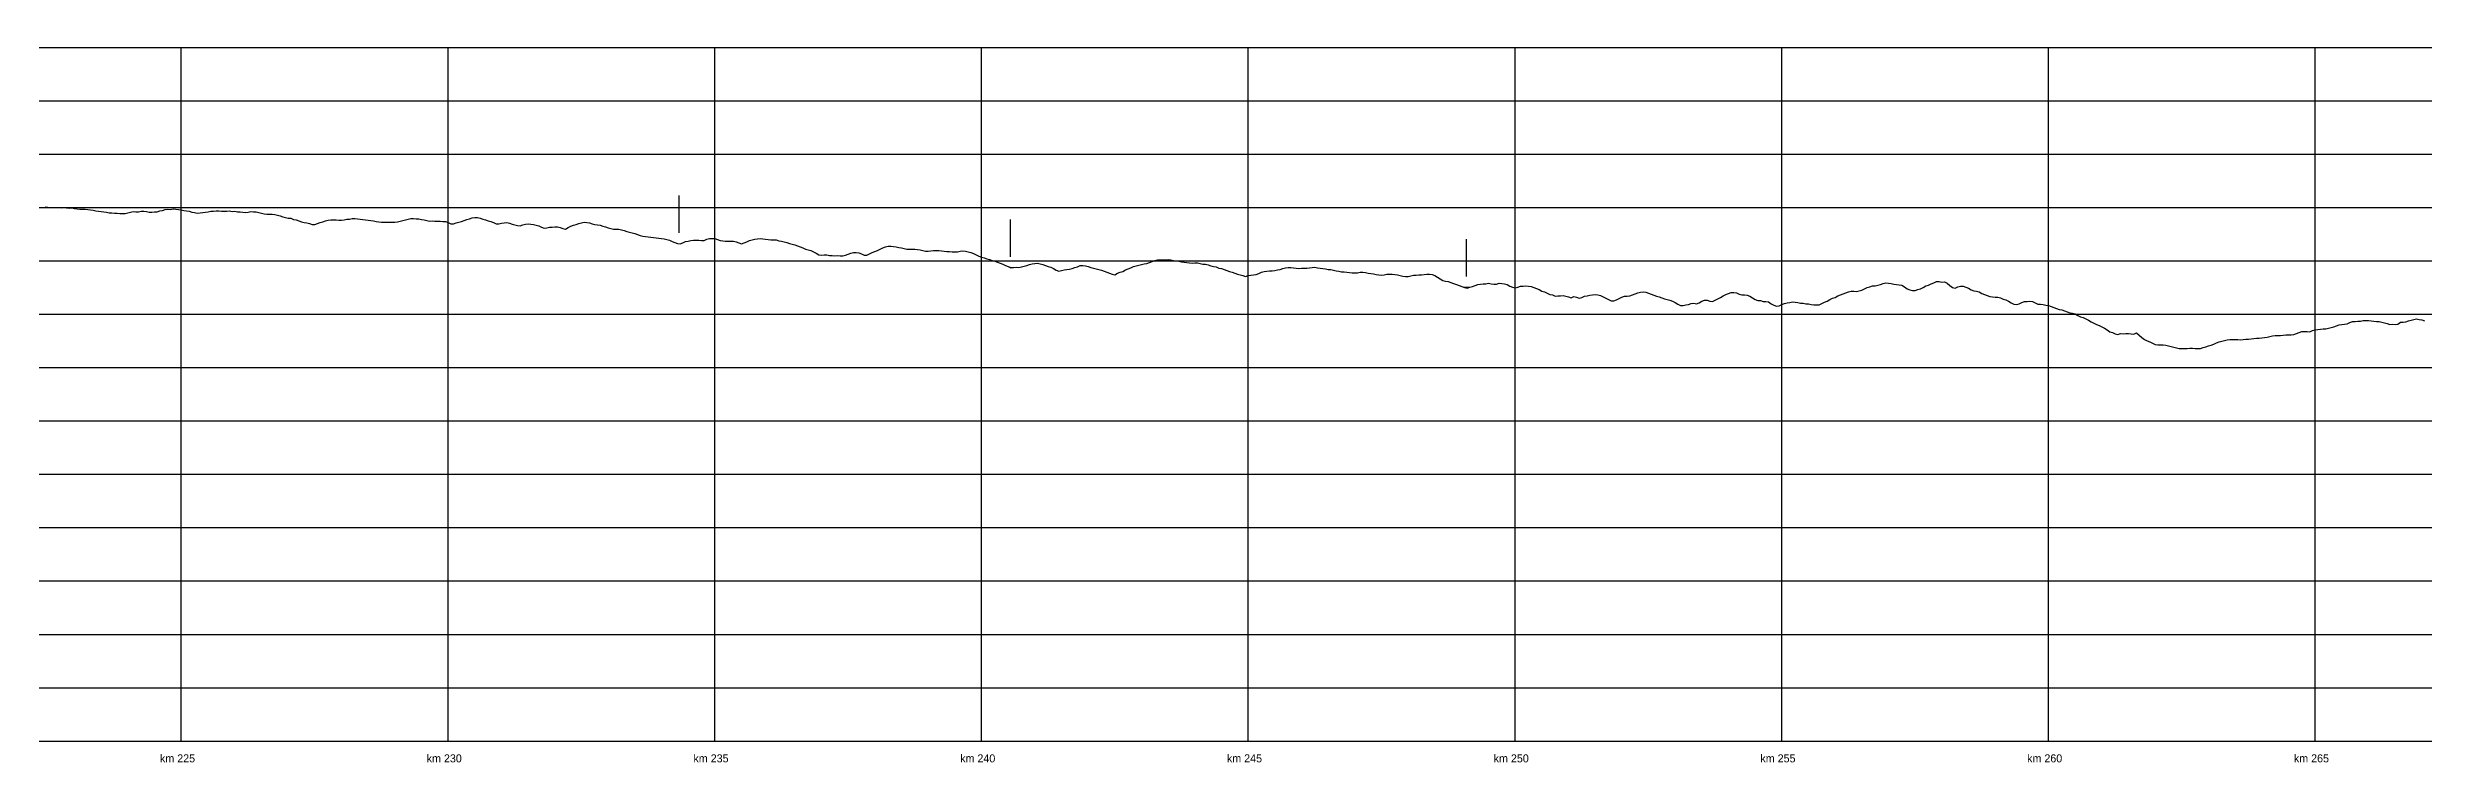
# Model space of a CAD drawing. Header units: metres. Extents: x -1496 to 355940, y -975 to 14163.
# Drawn here: x 222492 to 267029, y -402 to 13000 of the extents above; entities that cross this region are included whole.
import ezdxf

# ---------------------------------------------------------------- set-up
doc = ezdxf.new("R2010")
doc.units = ezdxf.units.M
for name, color, linetype in [('BRIDGES', 5, 'Continuous'), ('GRID', 8, 'Continuous'), ('GROUND_CORRECTED', 7, 'Continuous'), ('GROUND_RAW_DEM', 1, 'Continuous'), ('TEXT', 7, 'Continuous')]:
    doc.layers.add(name, color=color, linetype=linetype)

msp = doc.modelspace()

# ---------------------------------------------------------------- linework, layer by layer
at = {"layer": 'BRIDGES'}
for p, q in [((234330, 9526), (234330, 10226)), ((240545, 9076), (240545, 9776)), ((249090, 8707), (249090, 9407))]:
    msp.add_line(p, q, dxfattribs=at)
at = {"layer": 'GRID'}
for p, q in [((0, 13000), (352775, 13000)), ((225000, 0), (225000, 13000)), ((230000, 0), (230000, 13000)), ((235000, 0), (235000, 13000)), ((240000, 0), (240000, 13000)), ((245000, 0), (245000, 13000)), ((250000, 0), (250000, 13000)), ((255000, 0), (255000, 13000)), ((260000, 0), (260000, 13000)), ((265000, 0), (265000, 13000)), ((0, 12000), (352775, 12000)), ((0, 11000), (352775, 11000)), ((0, 10000), (352775, 10000)), ((0, 9000), (352775, 9000)), ((0, 8000), (352775, 8000)), ((0, 7000), (352775, 7000)), ((0, 6000), (352775, 6000)), ((0, 5000), (352775, 5000)), ((0, 4000), (352775, 4000)), ((0, 3000), (352775, 3000)), ((0, 2000), (352775, 2000)), ((0, 1000), (352775, 1000)), ((0, 0), (352775, 0))]:
    msp.add_line(p, q, dxfattribs=at)
at = {"layer": 'GROUND_CORRECTED'}
msp.add_lwpolyline([(222450, 10014), (222500, 10008), (222550, 10001), (222600, 9998), (222650, 10001), (222700, 9999), (222750, 9997), (222800, 9999), (222850, 9993), (222900, 9988), (222950, 9995), (223000, 9985), (223050, 9976), (223100, 9972), (223150, 9969), (223200, 9970), (223250, 9961), (223300, 9956), (223350, 9951), (223400, 9938), (223450, 9933), (223500, 9928), (223550, 9919), (223600, 9911), (223650, 9902), (223700, 9900), (223750, 9897), (223800, 9892), (223850, 9891), (223900, 9890), (223950, 9891), (224000, 9900), (224050, 9915), (224100, 9924), (224150, 9919), (224200, 9918), (224250, 9935), (224300, 9935), (224350, 9927), (224400, 9915), (224450, 9915), (224500, 9917), (224550, 9920), (224600, 9938), (224650, 9942), (224700, 9965), (224750, 9967), (224800, 9966), (224850, 9974), (224900, 9972), (224950, 9965), (225000, 9959), (225050, 9947), (225100, 9940), (225150, 9933), (225200, 9915), (225250, 9905), (225300, 9897), (225350, 9901), (225400, 9905), (225450, 9913), (225500, 9921), (225550, 9931), (225600, 9932), (225650, 9937), (225700, 9937), (225750, 9932), (225800, 9931), (225850, 9933), (225900, 9940), (225950, 9929), (226000, 9930), (226050, 9922), (226100, 9921), (226150, 9915), (226200, 9910), (226250, 9913), (226300, 9925), (226350, 9922), (226400, 9919), (226450, 9905), (226500, 9895), (226550, 9882), (226600, 9874), (226650, 9876), (226700, 9874), (226750, 9872), (226800, 9856), (226850, 9844), (226900, 9827), (226950, 9814), (227000, 9801), (227050, 9800), (227100, 9777), (227150, 9771), (227200, 9753), (227250, 9734), (227300, 9723), (227350, 9716), (227400, 9702), (227450, 9682), (227500, 9681), (227550, 9700), (227600, 9717), (227650, 9730), (227700, 9750), (227750, 9762), (227800, 9768), (227850, 9773), (227900, 9769), (227950, 9766), (228000, 9764), (228050, 9770), (228100, 9781), (228150, 9785), (228200, 9794), (228250, 9797), (228300, 9789), (228350, 9783), (228400, 9774), (228450, 9768), (228500, 9762), (228550, 9758), (228600, 9749), (228650, 9739), (228700, 9734), (228750, 9728), (228800, 9728), (228850, 9728), (228900, 9727), (228950, 9725), (229000, 9724), (229050, 9733), (229100, 9743), (229150, 9758), (229200, 9770), (229250, 9780), (229300, 9794), (229350, 9794), (229400, 9789), (229450, 9791), (229500, 9776), (229550, 9768), (229600, 9760), (229650, 9747), (229700, 9750), (229750, 9746), (229800, 9748), (229850, 9748), (229900, 9740), (229950, 9740), (230000, 9720), (230050, 9695), (230100, 9693), (230150, 9712), (230200, 9725), (230250, 9741), (230300, 9755), (230350, 9774), (230400, 9790), (230450, 9807), (230500, 9815), (230550, 9811), (230600, 9801), (230650, 9785), (230700, 9767), (230750, 9750), (230800, 9738), (230850, 9719), (230900, 9692), (230950, 9693), (231000, 9709), (231050, 9716), (231100, 9717), (231150, 9708), (231200, 9689), (231250, 9674), (231300, 9663), (231350, 9660), (231400, 9674), (231450, 9686), (231500, 9692), (231550, 9691), (231600, 9685), (231650, 9672), (231700, 9657), (231750, 9633), (231800, 9612), (231850, 9620), (231900, 9632), (231950, 9630), (232000, 9640), (232050, 9638), (232100, 9627), (232150, 9609), (232200, 9593), (232250, 9625), (232300, 9653), (232350, 9669), (232400, 9683), (232450, 9701), (232500, 9716), (232550, 9725), (232600, 9722), (232650, 9711), (232700, 9695), (232750, 9685), (232800, 9674), (232850, 9668), (232900, 9653), (232950, 9640), (233000, 9622), (233050, 9606), (233100, 9598), (233150, 9597), (233200, 9593), (233250, 9582), (233300, 9568), (233350, 9553), (233400, 9539), (233450, 9526), (233500, 9512), (233550, 9493), (233600, 9479), (233650, 9465), (233700, 9459), (233750, 9452), (233800, 9447), (233850, 9440), (233900, 9431), (233950, 9427), (234000, 9422), (234050, 9412), (234100, 9399), (234150, 9391), (234200, 9364), (234250, 9346), (234300, 9329), (234350, 9323), (234400, 9339), (234450, 9361), (234500, 9370), (234550, 9384), (234600, 9390), (234650, 9390), (234700, 9391), (234750, 9383), (234800, 9384), (234850, 9406), (234900, 9419), (234950, 9423), (235000, 9422), (235050, 9403), (235100, 9385), (235150, 9379), (235200, 9368), (235250, 9369), (235300, 9373), (235350, 9370), (235400, 9359), (235450, 9336), (235500, 9322), (235550, 9339), (235600, 9359), (235650, 9381), (235700, 9395), (235750, 9407), (235800, 9414), (235850, 9421), (235900, 9411), (235950, 9405), (236000, 9401), (236050, 9398), (236100, 9396), (236150, 9393), (236200, 9379), (236250, 9371), (236300, 9360), (236350, 9342), (236400, 9326), (236450, 9311), (236500, 9301), (236550, 9281), (236600, 9264), (236650, 9242), (236700, 9223), (236750, 9208), (236800, 9193), (236850, 9171), (236900, 9147), (236950, 9116), (237000, 9107), (237050, 9114), (237100, 9111), (237150, 9103), (237200, 9104), (237250, 9097), (237300, 9100), (237350, 9093), (237400, 9093), (237450, 9105), (237500, 9129), (237550, 9147), (237600, 9159), (237650, 9156), (237700, 9149), (237750, 9130), (237800, 9107), (237850, 9108), (237900, 9130), (237950, 9156), (238000, 9177), (238050, 9195), (238100, 9219), (238150, 9243), (238200, 9262), (238250, 9274), (238300, 9275), (238350, 9267), (238400, 9262), (238450, 9252), (238500, 9247), (238550, 9235), (238600, 9223), (238650, 9220), (238700, 9223), (238750, 9220), (238800, 9213), (238850, 9208), (238900, 9195), (238950, 9185), (239000, 9185), (239050, 9188), (239100, 9194), (239150, 9195), (239200, 9197), (239250, 9187), (239300, 9181), (239350, 9179), (239400, 9178), (239450, 9172), (239500, 9170), (239550, 9171), (239600, 9183), (239650, 9188), (239700, 9180), (239750, 9171), (239800, 9157), (239850, 9138), (239900, 9111), (239950, 9088), (240000, 9073), (240050, 9056), (240100, 9039), (240150, 9024), (240200, 9007), (240250, 8998), (240300, 8979), (240350, 8960), (240400, 8937), (240450, 8913), (240500, 8894), (240550, 8874), (240600, 8876), (240650, 8880), (240700, 8875), (240750, 8886), (240800, 8900), (240850, 8916), (240900, 8932), (240950, 8945), (241000, 8949), (241050, 8957), (241100, 8946), (241150, 8931), (241200, 8917), (241250, 8898), (241300, 8880), (241350, 8859), (241400, 8825), (241450, 8808), (241500, 8823), (241550, 8832), (241600, 8838), (241650, 8847), (241700, 8859), (241750, 8874), (241800, 8890), (241850, 8912), (241900, 8912), (241950, 8910), (242000, 8896), (242050, 8877), (242100, 8867), (242150, 8852), (242200, 8840), (242250, 8829), (242300, 8809), (242350, 8786), (242400, 8770), (242450, 8751), (242500, 8742), (242550, 8771), (242600, 8788), (242650, 8803), (242700, 8830), (242750, 8849), (242800, 8872), (242850, 8893), (242900, 8907), (242950, 8920), (243000, 8932), (243050, 8945), (243100, 8954), (243150, 8971), (243200, 8987), (243250, 9005), (243300, 9021), (243350, 9019), (243400, 9019), (243450, 9022), (243500, 9025), (243550, 9019), (243600, 9009), (243650, 9001), (243700, 8993), (243750, 8983), (243800, 8977), (243850, 8968), (243900, 8961), (243950, 8958), (244000, 8963), (244050, 8964), (244100, 8953), (244150, 8942), (244200, 8936), (244250, 8924), (244300, 8909), (244350, 8893), (244400, 8888), (244450, 8865), (244500, 8860), (244550, 8839), (244600, 8820), (244650, 8804), (244700, 8787), (244750, 8770), (244800, 8750), (244850, 8738), (244900, 8727), (244950, 8709), (245000, 8726), (245050, 8732), (245100, 8739), (245150, 8746), (245200, 8765), (245250, 8786), (245300, 8803), (245350, 8807), (245400, 8812), (245450, 8815), (245500, 8822), (245550, 8835), (245600, 8842), (245650, 8855), (245700, 8870), (245750, 8876), (245800, 8878), (245850, 8873), (245900, 8861), (245950, 8860), (246000, 8862), (246050, 8862), (246100, 8867), (246150, 8872), (246200, 8878), (246250, 8882), (246300, 8870), (246350, 8865), (246400, 8859), (246450, 8852), (246500, 8840), (246550, 8837), (246600, 8825), (246650, 8812), (246700, 8806), (246750, 8796), (246800, 8798), (246850, 8792), (246900, 8783), (246950, 8776), (247000, 8776), (247050, 8779), (247100, 8786), (247150, 8788), (247200, 8783), (247250, 8773), (247300, 8761), (247350, 8755), (247400, 8745), (247450, 8740), (247500, 8734), (247550, 8740), (247600, 8749), (247650, 8749), (247700, 8751), (247750, 8748), (247800, 8739), (247850, 8729), (247900, 8716), (247950, 8706), (248000, 8710), (248050, 8720), (248100, 8730), (248150, 8733), (248200, 8739), (248250, 8740), (248300, 8745), (248350, 8754), (248400, 8752), (248450, 8744), (248500, 8726), (248550, 8695), (248600, 8662), (248650, 8634), (248700, 8621), (248750, 8612), (248800, 8595), (248850, 8575), (248900, 8556), (248950, 8539), (249000, 8523), (249050, 8506), (249100, 8507), (249150, 8508), (249200, 8523), (249250, 8541), (249300, 8560), (249350, 8567), (249400, 8570), (249450, 8573), (249500, 8581), (249550, 8573), (249600, 8566), (249650, 8567), (249700, 8582), (249750, 8579), (249800, 8570), (249850, 8558), (249900, 8527), (249950, 8506), (250000, 8497), (250050, 8508), (250100, 8526), (250150, 8529), (250200, 8533), (250250, 8526), (250300, 8523), (250350, 8504), (250400, 8481), (250450, 8461), (250500, 8434), (250550, 8419), (250600, 8395), (250650, 8372), (250700, 8363), (250750, 8337), (250800, 8347), (250850, 8343), (250900, 8350), (250950, 8338), (251000, 8325), (251050, 8310), (251100, 8330), (251150, 8319), (251200, 8304), (251250, 8315), (251300, 8342), (251350, 8348), (251400, 8355), (251450, 8363), (251500, 8368), (251550, 8364), (251600, 8353), (251650, 8329), (251700, 8302), (251750, 8276), (251800, 8253), (251850, 8252), (251900, 8270), (251950, 8298), (252000, 8319), (252050, 8337), (252100, 8338), (252150, 8347), (252200, 8362), (252250, 8384), (252300, 8400), (252350, 8413), (252400, 8420), (252450, 8416), (252500, 8398), (252550, 8377), (252600, 8360), (252650, 8340), (252700, 8328), (252750, 8307), (252800, 8290), (252850, 8278), (252900, 8264), (252950, 8247), (253000, 8218), (253050, 8188), (253100, 8164), (253150, 8164), (253200, 8175), (253250, 8182), (253300, 8199), (253350, 8206), (253400, 8196), (253450, 8213), (253500, 8245), (253550, 8263), (253600, 8266), (253650, 8244), (253700, 8240), (253750, 8262), (253800, 8287), (253850, 8312), (253900, 8343), (253950, 8368), (254000, 8386), (254050, 8405), (254100, 8410), (254150, 8401), (254200, 8379), (254250, 8366), (254300, 8362), (254350, 8356), (254400, 8336), (254450, 8305), (254500, 8276), (254550, 8260), (254600, 8255), (254650, 8239), (254700, 8236), (254750, 8231), (254800, 8197), (254850, 8170), (254900, 8151), (254950, 8160), (255000, 8184), (255050, 8204), (255100, 8213), (255150, 8222), (255200, 8230), (255250, 8224), (255300, 8223), (255350, 8208), (255400, 8209), (255450, 8196), (255500, 8193), (255550, 8182), (255600, 8179), (255650, 8178), (255700, 8179), (255750, 8201), (255800, 8226), (255850, 8248), (255900, 8279), (255950, 8299), (256000, 8316), (256050, 8344), (256100, 8361), (256150, 8383), (256200, 8403), (256250, 8423), (256300, 8430), (256350, 8434), (256400, 8427), (256450, 8441), (256500, 8454), (256550, 8477), (256600, 8501), (256650, 8514), (256700, 8530), (256750, 8531), (256800, 8545), (256850, 8559), (256900, 8575), (256950, 8586), (257000, 8581), (257050, 8577), (257100, 8564), (257150, 8557), (257200, 8554), (257250, 8543), (257300, 8513), (257350, 8478), (257400, 8459), (257450, 8446), (257500, 8448), (257550, 8462), (257600, 8476), (257650, 8504), (257700, 8532), (257750, 8547), (257800, 8568), (257850, 8590), (257900, 8611), (257950, 8617), (258000, 8604), (258050, 8607), (258100, 8581), (258150, 8536), (258200, 8501), (258250, 8486), (258300, 8513), (258350, 8527), (258400, 8525), (258450, 8508), (258500, 8487), (258550, 8459), (258600, 8441), (258650, 8432), (258700, 8418), (258750, 8389), (258800, 8372), (258850, 8350), (258900, 8335), (258950, 8329), (259000, 8322), (259050, 8321), (259100, 8308), (259150, 8283), (259200, 8269), (259250, 8245), (259300, 8217), (259350, 8190), (259400, 8181), (259450, 8195), (259500, 8218), (259550, 8236), (259600, 8240), (259650, 8243), (259700, 8236), (259750, 8211), (259800, 8188), (259850, 8187), (259900, 8182), (259950, 8173), (260000, 8164), (260050, 8145), (260100, 8128), (260150, 8109), (260200, 8092), (260250, 8083), (260300, 8064), (260350, 8043), (260400, 8029), (260450, 8021), (260500, 8008), (260550, 7978), (260600, 7952), (260650, 7937), (260700, 7917), (260750, 7892), (260800, 7858), (260850, 7830), (260900, 7808), (260950, 7788), (261000, 7767), (261050, 7739), (261100, 7710), (261150, 7671), (261200, 7659), (261250, 7634), (261300, 7618), (261350, 7639), (261400, 7634), (261450, 7638), (261500, 7642), (261550, 7632), (261600, 7626), (261650, 7654), (261700, 7606), (261750, 7562), (261800, 7525), (261850, 7503), (261900, 7483), (261950, 7458), (262000, 7431), (262050, 7425), (262100, 7427), (262150, 7425), (262200, 7422), (262250, 7411), (262300, 7396), (262350, 7384), (262400, 7370), (262450, 7361), (262500, 7358), (262550, 7361), (262600, 7360), (262650, 7364), (262700, 7367), (262750, 7356), (262800, 7355), (262850, 7357), (262900, 7375), (262950, 7388), (263000, 7406), (263050, 7419), (263100, 7442), (263150, 7466), (263200, 7481), (263250, 7497), (263300, 7507), (263350, 7521), (263400, 7525), (263450, 7525), (263500, 7525), (263550, 7524), (263600, 7522), (263650, 7525), (263700, 7533), (263750, 7531), (263800, 7537), (263850, 7548), (263900, 7554), (263950, 7554), (264000, 7556), (264050, 7564), (264100, 7573), (264150, 7584), (264200, 7594), (264250, 7599), (264300, 7603), (264350, 7601), (264400, 7609), (264450, 7612), (264500, 7615), (264550, 7615), (264600, 7622), (264650, 7637), (264700, 7658), (264750, 7675), (264800, 7674), (264850, 7677), (264900, 7671), (264950, 7697), (265000, 7707), (265050, 7715), (265100, 7718), (265150, 7724), (265200, 7726), (265250, 7740), (265300, 7750), (265350, 7766), (265400, 7783), (265450, 7800), (265500, 7806), (265550, 7814), (265600, 7823), (265650, 7846), (265700, 7863), (265750, 7863), (265800, 7869), (265850, 7872), (265900, 7881), (265950, 7880), (266000, 7881), (266050, 7877), (266100, 7873), (266150, 7866), (266200, 7862), (266250, 7852), (266300, 7838), (266350, 7824), (266400, 7810), (266450, 7816), (266500, 7810), (266550, 7816), (266600, 7849), (266650, 7849), (266700, 7860), (266750, 7876), (266800, 7888), (266850, 7902), (266900, 7914), (266950, 7901), (267000, 7898), (267050, 7878)], dxfattribs=at)
at = {"layer": 'GROUND_RAW_DEM'}
msp.add_lwpolyline([(222450, 10014), (222500, 10008), (222550, 10001), (222600, 9998), (222650, 10001), (222700, 9999), (222750, 9997), (222800, 9999), (222850, 9993), (222900, 9988), (222950, 9995), (223000, 9985), (223050, 9976), (223100, 9972), (223150, 9969), (223200, 9970), (223250, 9961), (223300, 9956), (223350, 9951), (223400, 9938), (223450, 9933), (223500, 9928), (223550, 9919), (223600, 9911), (223650, 9902), (223700, 9900), (223750, 9897), (223800, 9892), (223850, 9891), (223900, 9890), (223950, 9891), (224000, 9900), (224050, 9915), (224100, 9924), (224150, 9919), (224200, 9918), (224250, 9935), (224300, 9935), (224350, 9927), (224400, 9915), (224450, 9915), (224500, 9917), (224550, 9920), (224600, 9938), (224650, 9942), (224700, 9965), (224750, 9967), (224800, 9966), (224850, 9974), (224900, 9972), (224950, 9965), (225000, 9959), (225050, 9947), (225100, 9940), (225150, 9933), (225200, 9915), (225250, 9905), (225300, 9897), (225350, 9901), (225400, 9905), (225450, 9913), (225500, 9921), (225550, 9931), (225600, 9932), (225650, 9937), (225700, 9937), (225750, 9932), (225800, 9931), (225850, 9933), (225900, 9940), (225950, 9929), (226000, 9930), (226050, 9922), (226100, 9921), (226150, 9915), (226200, 9910), (226250, 9913), (226300, 9925), (226350, 9922), (226400, 9919), (226450, 9905), (226500, 9895), (226550, 9882), (226600, 9874), (226650, 9876), (226700, 9874), (226750, 9872), (226800, 9856), (226850, 9844), (226900, 9827), (226950, 9814), (227000, 9801), (227050, 9800), (227100, 9777), (227150, 9771), (227200, 9753), (227250, 9734), (227300, 9723), (227350, 9716), (227400, 9702), (227450, 9682), (227500, 9681), (227550, 9700), (227600, 9717), (227650, 9730), (227700, 9750), (227750, 9762), (227800, 9768), (227850, 9773), (227900, 9769), (227950, 9766), (228000, 9764), (228050, 9770), (228100, 9781), (228150, 9785), (228200, 9794), (228250, 9797), (228300, 9789), (228350, 9783), (228400, 9774), (228450, 9768), (228500, 9762), (228550, 9758), (228600, 9749), (228650, 9739), (228700, 9734), (228750, 9728), (228800, 9728), (228850, 9728), (228900, 9727), (228950, 9725), (229000, 9724), (229050, 9733), (229100, 9743), (229150, 9758), (229200, 9770), (229250, 9780), (229300, 9794), (229350, 9794), (229400, 9789), (229450, 9791), (229500, 9776), (229550, 9768), (229600, 9760), (229650, 9747), (229700, 9750), (229750, 9746), (229800, 9748), (229850, 9748), (229900, 9740), (229950, 9740), (230000, 9720), (230050, 9695), (230100, 9693), (230150, 9712), (230200, 9725), (230250, 9741), (230300, 9755), (230350, 9774), (230400, 9790), (230450, 9807), (230500, 9815), (230550, 9811), (230600, 9801), (230650, 9785), (230700, 9767), (230750, 9750), (230800, 9738), (230850, 9719), (230900, 9692), (230950, 9693), (231000, 9709), (231050, 9716), (231100, 9717), (231150, 9708), (231200, 9689), (231250, 9674), (231300, 9663), (231350, 9660), (231400, 9674), (231450, 9686), (231500, 9692), (231550, 9691), (231600, 9685), (231650, 9672), (231700, 9657), (231750, 9633), (231800, 9612), (231850, 9620), (231900, 9632), (231950, 9630), (232000, 9640), (232050, 9638), (232100, 9627), (232150, 9609), (232200, 9593), (232250, 9625), (232300, 9653), (232350, 9669), (232400, 9683), (232450, 9701), (232500, 9716), (232550, 9725), (232600, 9722), (232650, 9711), (232700, 9695), (232750, 9685), (232800, 9674), (232850, 9668), (232900, 9653), (232950, 9640), (233000, 9622), (233050, 9606), (233100, 9598), (233150, 9597), (233200, 9593), (233250, 9582), (233300, 9568), (233350, 9553), (233400, 9539), (233450, 9526), (233500, 9512), (233550, 9493), (233600, 9479), (233650, 9465), (233700, 9459), (233750, 9452), (233800, 9447), (233850, 9440), (233900, 9431), (233950, 9427), (234000, 9422), (234050, 9412), (234100, 9399), (234150, 9391), (234200, 9364), (234250, 9346), (234300, 9329), (234350, 9318), (234400, 9339), (234450, 9361), (234500, 9370), (234550, 9384), (234600, 9390), (234650, 9390), (234700, 9391), (234750, 9383), (234800, 9384), (234850, 9406), (234900, 9419), (234950, 9423), (235000, 9422), (235050, 9403), (235100, 9385), (235150, 9379), (235200, 9368), (235250, 9369), (235300, 9373), (235350, 9370), (235400, 9359), (235450, 9336), (235500, 9322), (235550, 9339), (235600, 9359), (235650, 9381), (235700, 9395), (235750, 9407), (235800, 9414), (235850, 9421), (235900, 9411), (235950, 9405), (236000, 9401), (236050, 9398), (236100, 9396), (236150, 9393), (236200, 9379), (236250, 9371), (236300, 9360), (236350, 9342), (236400, 9326), (236450, 9311), (236500, 9301), (236550, 9281), (236600, 9264), (236650, 9242), (236700, 9223), (236750, 9208), (236800, 9193), (236850, 9171), (236900, 9147), (236950, 9116), (237000, 9107), (237050, 9114), (237100, 9111), (237150, 9103), (237200, 9104), (237250, 9097), (237300, 9100), (237350, 9093), (237400, 9093), (237450, 9105), (237500, 9129), (237550, 9147), (237600, 9159), (237650, 9156), (237700, 9149), (237750, 9130), (237800, 9107), (237850, 9108), (237900, 9130), (237950, 9156), (238000, 9177), (238050, 9195), (238100, 9219), (238150, 9243), (238200, 9262), (238250, 9274), (238300, 9275), (238350, 9267), (238400, 9262), (238450, 9252), (238500, 9247), (238550, 9235), (238600, 9223), (238650, 9220), (238700, 9223), (238750, 9220), (238800, 9213), (238850, 9208), (238900, 9195), (238950, 9185), (239000, 9185), (239050, 9188), (239100, 9194), (239150, 9195), (239200, 9197), (239250, 9187), (239300, 9181), (239350, 9179), (239400, 9178), (239450, 9172), (239500, 9170), (239550, 9171), (239600, 9183), (239650, 9188), (239700, 9180), (239750, 9171), (239800, 9157), (239850, 9138), (239900, 9111), (239950, 9088), (240000, 9073), (240050, 9056), (240100, 9039), (240150, 9024), (240200, 9007), (240250, 8998), (240300, 8979), (240350, 8960), (240400, 8937), (240450, 8913), (240500, 8894), (240550, 8872), (240600, 8876), (240650, 8880), (240700, 8875), (240750, 8886), (240800, 8900), (240850, 8916), (240900, 8932), (240950, 8945), (241000, 8949), (241050, 8957), (241100, 8946), (241150, 8931), (241200, 8917), (241250, 8898), (241300, 8880), (241350, 8859), (241400, 8825), (241450, 8808), (241500, 8823), (241550, 8832), (241600, 8838), (241650, 8847), (241700, 8859), (241750, 8874), (241800, 8890), (241850, 8912), (241900, 8912), (241950, 8910), (242000, 8896), (242050, 8877), (242100, 8867), (242150, 8852), (242200, 8840), (242250, 8829), (242300, 8809), (242350, 8786), (242400, 8770), (242450, 8751), (242500, 8742), (242550, 8771), (242600, 8788), (242650, 8803), (242700, 8830), (242750, 8849), (242800, 8872), (242850, 8893), (242900, 8907), (242950, 8920), (243000, 8932), (243050, 8945), (243100, 8954), (243150, 8971), (243200, 8987), (243250, 9005), (243300, 9021), (243350, 9019), (243400, 9019), (243450, 9022), (243500, 9025), (243550, 9019), (243600, 9009), (243650, 9001), (243700, 8993), (243750, 8983), (243800, 8977), (243850, 8968), (243900, 8961), (243950, 8958), (244000, 8963), (244050, 8964), (244100, 8953), (244150, 8942), (244200, 8936), (244250, 8924), (244300, 8909), (244350, 8893), (244400, 8888), (244450, 8865), (244500, 8860), (244550, 8839), (244600, 8820), (244650, 8804), (244700, 8787), (244750, 8770), (244800, 8750), (244850, 8738), (244900, 8727), (244950, 8709), (245000, 8726), (245050, 8732), (245100, 8739), (245150, 8746), (245200, 8765), (245250, 8786), (245300, 8803), (245350, 8807), (245400, 8812), (245450, 8815), (245500, 8822), (245550, 8835), (245600, 8842), (245650, 8855), (245700, 8870), (245750, 8876), (245800, 8878), (245850, 8873), (245900, 8861), (245950, 8860), (246000, 8862), (246050, 8862), (246100, 8867), (246150, 8872), (246200, 8878), (246250, 8882), (246300, 8870), (246350, 8865), (246400, 8859), (246450, 8852), (246500, 8840), (246550, 8837), (246600, 8825), (246650, 8812), (246700, 8806), (246750, 8796), (246800, 8798), (246850, 8792), (246900, 8783), (246950, 8776), (247000, 8776), (247050, 8779), (247100, 8786), (247150, 8788), (247200, 8783), (247250, 8773), (247300, 8761), (247350, 8755), (247400, 8745), (247450, 8740), (247500, 8734), (247550, 8740), (247600, 8749), (247650, 8749), (247700, 8751), (247750, 8748), (247800, 8739), (247850, 8729), (247900, 8716), (247950, 8706), (248000, 8710), (248050, 8720), (248100, 8730), (248150, 8733), (248200, 8739), (248250, 8740), (248300, 8745), (248350, 8754), (248400, 8752), (248450, 8744), (248500, 8726), (248550, 8695), (248600, 8662), (248650, 8634), (248700, 8621), (248750, 8612), (248800, 8595), (248850, 8575), (248900, 8556), (248950, 8539), (249000, 8523), (249050, 8504), (249100, 8487), (249150, 8508), (249200, 8523), (249250, 8541), (249300, 8560), (249350, 8567), (249400, 8570), (249450, 8573), (249500, 8581), (249550, 8573), (249600, 8566), (249650, 8567), (249700, 8582), (249750, 8579), (249800, 8570), (249850, 8558), (249900, 8527), (249950, 8506), (250000, 8497), (250050, 8508), (250100, 8526), (250150, 8529), (250200, 8533), (250250, 8526), (250300, 8523), (250350, 8504), (250400, 8481), (250450, 8461), (250500, 8434), (250550, 8419), (250600, 8395), (250650, 8372), (250700, 8363), (250750, 8337), (250800, 8347), (250850, 8343), (250900, 8350), (250950, 8338), (251000, 8325), (251050, 8310), (251100, 8330), (251150, 8319), (251200, 8304), (251250, 8315), (251300, 8342), (251350, 8348), (251400, 8355), (251450, 8363), (251500, 8368), (251550, 8364), (251600, 8353), (251650, 8329), (251700, 8302), (251750, 8276), (251800, 8253), (251850, 8252), (251900, 8270), (251950, 8298), (252000, 8319), (252050, 8337), (252100, 8338), (252150, 8347), (252200, 8362), (252250, 8384), (252300, 8400), (252350, 8413), (252400, 8420), (252450, 8416), (252500, 8398), (252550, 8377), (252600, 8360), (252650, 8340), (252700, 8328), (252750, 8307), (252800, 8290), (252850, 8278), (252900, 8264), (252950, 8247), (253000, 8218), (253050, 8188), (253100, 8164), (253150, 8164), (253200, 8175), (253250, 8182), (253300, 8199), (253350, 8206), (253400, 8196), (253450, 8213), (253500, 8245), (253550, 8263), (253600, 8266), (253650, 8244), (253700, 8240), (253750, 8262), (253800, 8287), (253850, 8312), (253900, 8343), (253950, 8368), (254000, 8386), (254050, 8405), (254100, 8410), (254150, 8401), (254200, 8379), (254250, 8366), (254300, 8362), (254350, 8356), (254400, 8336), (254450, 8305), (254500, 8276), (254550, 8260), (254600, 8255), (254650, 8239), (254700, 8236), (254750, 8231), (254800, 8197), (254850, 8170), (254900, 8151), (254950, 8160), (255000, 8184), (255050, 8204), (255100, 8213), (255150, 8222), (255200, 8230), (255250, 8224), (255300, 8223), (255350, 8208), (255400, 8209), (255450, 8196), (255500, 8193), (255550, 8182), (255600, 8179), (255650, 8178), (255700, 8179), (255750, 8201), (255800, 8226), (255850, 8248), (255900, 8279), (255950, 8299), (256000, 8316), (256050, 8344), (256100, 8361), (256150, 8383), (256200, 8403), (256250, 8423), (256300, 8430), (256350, 8434), (256400, 8427), (256450, 8441), (256500, 8454), (256550, 8477), (256600, 8501), (256650, 8514), (256700, 8530), (256750, 8531), (256800, 8545), (256850, 8559), (256900, 8575), (256950, 8586), (257000, 8581), (257050, 8577), (257100, 8564), (257150, 8557), (257200, 8554), (257250, 8543), (257300, 8513), (257350, 8478), (257400, 8459), (257450, 8446), (257500, 8448), (257550, 8462), (257600, 8476), (257650, 8504), (257700, 8532), (257750, 8547), (257800, 8568), (257850, 8590), (257900, 8611), (257950, 8617), (258000, 8604), (258050, 8607), (258100, 8581), (258150, 8536), (258200, 8501), (258250, 8486), (258300, 8513), (258350, 8527), (258400, 8525), (258450, 8508), (258500, 8487), (258550, 8459), (258600, 8441), (258650, 8432), (258700, 8418), (258750, 8389), (258800, 8372), (258850, 8350), (258900, 8335), (258950, 8329), (259000, 8322), (259050, 8321), (259100, 8308), (259150, 8283), (259200, 8269), (259250, 8245), (259300, 8217), (259350, 8190), (259400, 8181), (259450, 8195), (259500, 8218), (259550, 8236), (259600, 8240), (259650, 8243), (259700, 8236), (259750, 8211), (259800, 8188), (259850, 8187), (259900, 8182), (259950, 8173), (260000, 8164), (260050, 8145), (260100, 8128), (260150, 8109), (260200, 8092), (260250, 8083), (260300, 8064), (260350, 8043), (260400, 8029), (260450, 8021), (260500, 8008), (260550, 7978), (260600, 7952), (260650, 7937), (260700, 7917), (260750, 7892), (260800, 7858), (260850, 7830), (260900, 7808), (260950, 7788), (261000, 7767), (261050, 7739), (261100, 7710), (261150, 7671), (261200, 7659), (261250, 7634), (261300, 7618), (261350, 7639), (261400, 7634), (261450, 7638), (261500, 7642), (261550, 7632), (261600, 7626), (261650, 7654), (261700, 7606), (261750, 7562), (261800, 7525), (261850, 7503), (261900, 7483), (261950, 7458), (262000, 7431), (262050, 7425), (262100, 7427), (262150, 7425), (262200, 7422), (262250, 7411), (262300, 7396), (262350, 7384), (262400, 7370), (262450, 7361), (262500, 7358), (262550, 7361), (262600, 7360), (262650, 7364), (262700, 7367), (262750, 7356), (262800, 7355), (262850, 7357), (262900, 7375), (262950, 7388), (263000, 7406), (263050, 7419), (263100, 7442), (263150, 7466), (263200, 7481), (263250, 7497), (263300, 7507), (263350, 7521), (263400, 7525), (263450, 7525), (263500, 7525), (263550, 7524), (263600, 7522), (263650, 7525), (263700, 7533), (263750, 7531), (263800, 7537), (263850, 7548), (263900, 7554), (263950, 7554), (264000, 7556), (264050, 7564), (264100, 7573), (264150, 7584), (264200, 7594), (264250, 7599), (264300, 7603), (264350, 7601), (264400, 7609), (264450, 7612), (264500, 7615), (264550, 7615), (264600, 7622), (264650, 7637), (264700, 7658), (264750, 7675), (264800, 7674), (264850, 7677), (264900, 7671), (264950, 7697), (265000, 7707), (265050, 7715), (265100, 7718), (265150, 7724), (265200, 7726), (265250, 7740), (265300, 7750), (265350, 7766), (265400, 7783), (265450, 7800), (265500, 7806), (265550, 7814), (265600, 7823), (265650, 7846), (265700, 7863), (265750, 7863), (265800, 7869), (265850, 7872), (265900, 7881), (265950, 7880), (266000, 7881), (266050, 7877), (266100, 7873), (266150, 7866), (266200, 7862), (266250, 7852), (266300, 7838), (266350, 7824), (266400, 7810), (266450, 7816), (266500, 7810), (266550, 7816), (266600, 7849), (266650, 7849), (266700, 7860), (266750, 7876), (266800, 7888), (266850, 7902), (266900, 7914), (266950, 7901), (267000, 7898), (267050, 7878)], dxfattribs=at)

# ---------------------------------------------------------------- texts
at = {"layer": 'TEXT'}
for s, p in [('km 225', (224600, -400)), ('km 230', (229600, -400)), ('km 235', (234600, -400)), ('km 240', (239600, -400)), ('km 245', (244600, -400)), ('km 250', (249600, -400)), ('km 255', (254600, -400)), ('km 260', (259600, -400)), ('km 265', (264600, -400))]:
    msp.add_text(s, height=150, dxfattribs=at).set_placement(p)

doc.saveas('drawing.dxf')
